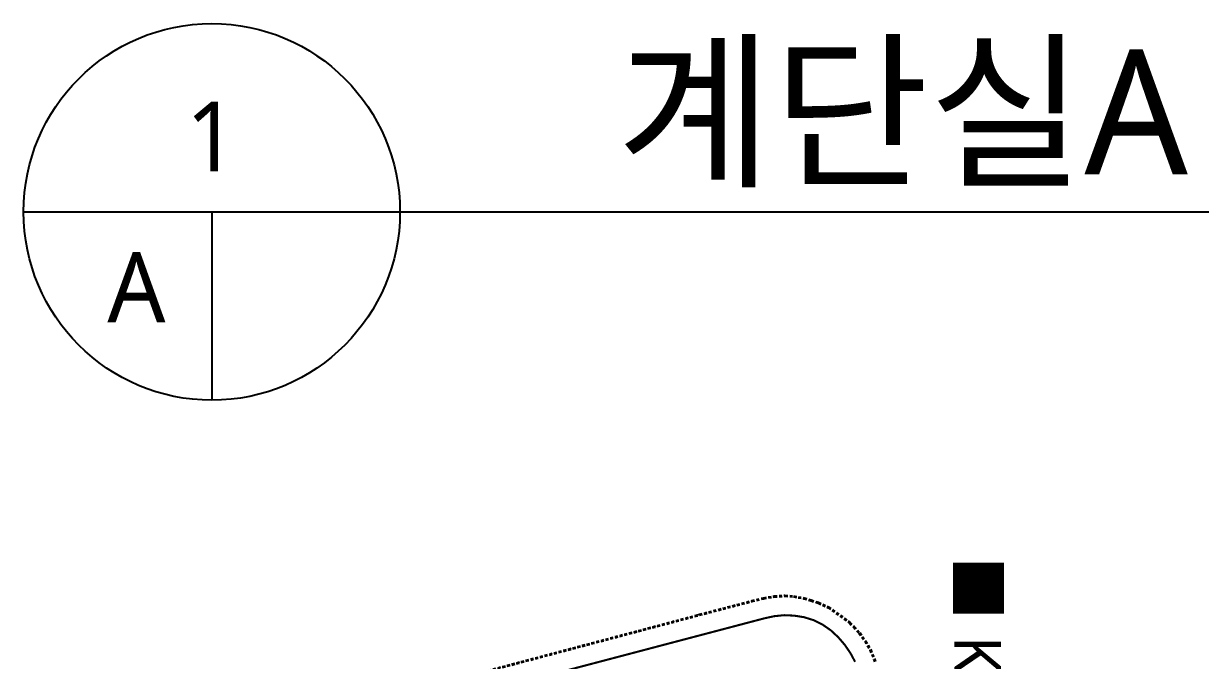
# Model space of a CAD drawing. Header units: millimetres. Extents: x -65167 to 413267, y -17142 to 66587.
# Drawn here: x 305568 to 310116, y 6291 to 8751 of the extents above; entities that cross this region are included whole.
import ezdxf
from ezdxf.enums import TextEntityAlignment as Align

# ---------------------------------------------------------------- set-up
doc = ezdxf.new("R2010")
doc.units = ezdxf.units.MM
doc.header["$LTSCALE"] = 75
doc.header["$MEASUREMENT"] = 0
doc.linetypes.add('-HID', pattern=[2.5, 1.5, -1])
doc.layers.get('0').update_dxf_attribs({"linetype": 'CONTINUOUS'})
for name, color, linetype in [('ELE9', 9, 'CONTINUOUS'), ('LAND-3', 9, 'CONTINUOUS'), ('SYM', 7, 'CONTINUOUS'), ('TEXT', 3, 'CONTINUOUS')]:
    doc.layers.add(name, color=color, linetype=linetype)
doc.styles.add('나눔바른고딕', font='NanumBarunGothic.ttf')

# ---------------------------------------------------------------- blocks, each defined once
blk = doc.blocks.new('weee')
at = {"layer": 'ELE9', "color": 253, "linetype": '-HID', "ltscale": 0.1}
for points in [[(-6210.4, 47792), (-6467.2, 48762.2), (-6469.4, 48770.3), (-6522.2, 48972.4), (-6533.5, 49017.9), (-6540.5, 49059.4), (-6542.9, 49100.5), (-6540.7, 49134.4), (-6533.2, 49174.5), (-6525.2, 49202.2), (-6516.1, 49230.4), (-6498.3, 49269.2), (-6439, 49351.9), (-6422.7, 49368.1), (-6398.6, 49389.6), (-6366.5, 49412.1), (-6332.9, 49432.5), (-6286.7, 49451.2)], [(-6206.3, 47792), (-6465.5, 48771), (-6518.4, 48973.4), (-6529.6, 49018.7), (-6536.6, 49059.8), (-6539, 49100.5), (-6536.8, 49133.9), (-6529.3, 49173.6), (-6521.5, 49201), (-6512.4, 49228.9), (-6494.9, 49267.2), (-6436, 49349.3), (-6420, 49365.2), (-6396.2, 49386.5), (-6364.3, 49408.9), (-6331.2, 49429), (-6285.5, 49447.5)]]:
    blk.add_lwpolyline(points, dxfattribs=at)
at = {"layer": 'LAND-3', "color": 253, "ltscale": 0.1, "const_width": 8}
blk.add_lwpolyline([(-6285.8, 49371.9), (-6319.7, 49353.7), (-6351.5, 49331.9), (-6380.9, 49306.6), (-6407.5, 49278), (-6429.5, 49246.3), (-6446.7, 49211.6), (-6458.2, 49174.6), (-6464.2, 49136.6), (-6466, 49097.7), (-6462, 49058.9), (-6453.7, 49020.9), (-6020.1, 47373.6)], dxfattribs=at)
at = {"layer": 'TEXT', "style": '나눔바른고딕'}
blk.add_text('■ KEY PLAN', height=180, dxfattribs=at).set_placement((-6693, 49845.7), align=Align.MIDDLE_LEFT)

msp = doc.modelspace()

# ---------------------------------------------------------------- linework, layer by layer
at = {"layer": 'SYM'}
for p, q in [((305568, 8023.6), (314496.8, 8023.6)), ((306295.3, 8023.6), (306295.3, 7296.3))]:
    msp.add_line(p, q, dxfattribs=at)
msp.add_circle((306295.3, 8023.6), 727.3, dxfattribs=at)

# ---------------------------------------------------------------- block references
at = {"rotation": 270}
msp.add_blockref('weee', (259409.4, 0), dxfattribs=at)

# ---------------------------------------------------------------- texts
at = {"layer": 'TEXT', "style": '나눔바른고딕'}
msp.add_text('계단실A  확대 단면도-2', height=480, dxfattribs=at).set_placement((314125.5, 8409.1), align=Align.MIDDLE_RIGHT)
for s, p in [('1', (306295.3, 8314.5)), ('A', (306004.3, 7732.7))]:
    msp.add_text(s, height=270, dxfattribs=at).set_placement(p, align=Align.MIDDLE)

doc.saveas('drawing.dxf')
